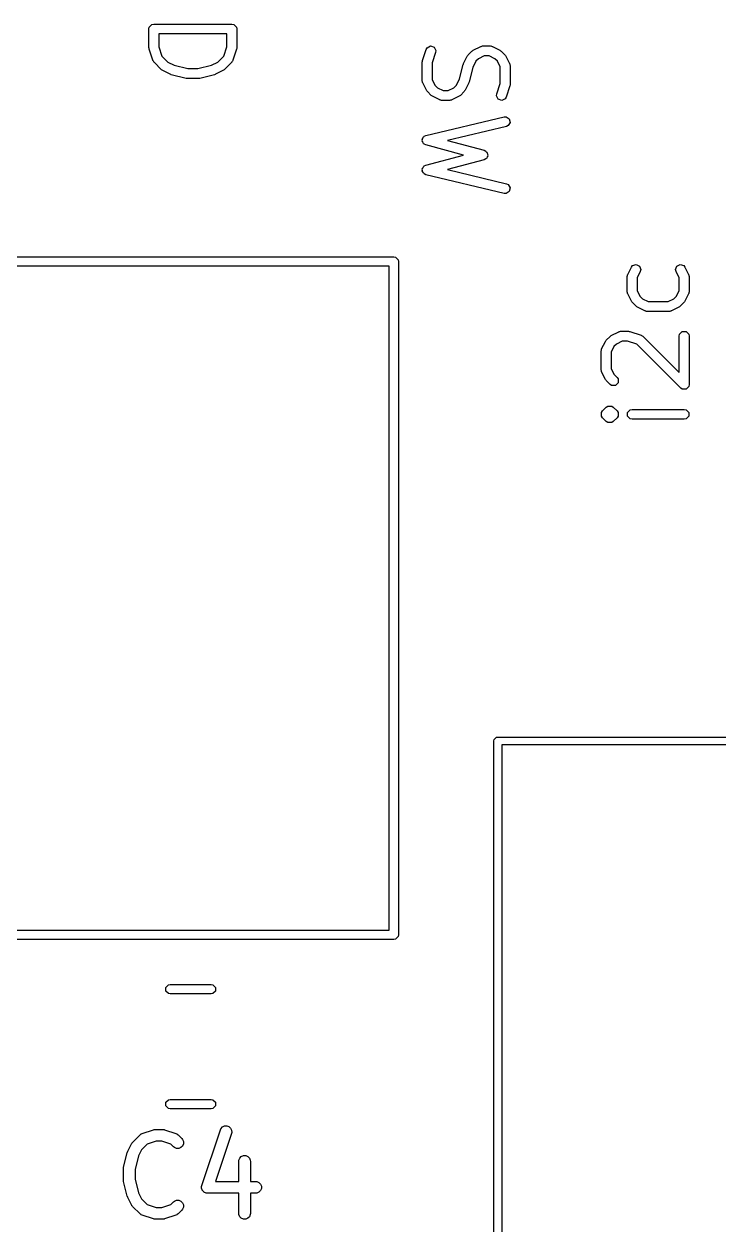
# Model space of a CAD drawing. Extents: x 0.82 to 4.02, y -3.09 to -0.82.
# Drawn here: x 1.916 to 2.266, y -1.964 to -1.358 of the extents above; entities that cross this region are included whole.
import ezdxf

# ---------------------------------------------------------------- set-up
doc = ezdxf.new("R2010")
doc.units = 0
doc.header["$MEASUREMENT"] = 0
doc.layers.add('BLACK', color=7, linetype='CONTINUOUS')

msp = doc.modelspace()

# ---------------------------------------------------------------- linework, layer by layer
at = {"layer": 'BLACK', "linetype": 'CONTINUOUS'}
for p, q in [((1.97896, -1.36099), (1.97915, -1.36004)), ((1.97896, -1.37037), (1.97896, -1.36099)), ((1.97915, -1.36004), (1.9805, -1.35869)), ((1.9805, -1.35869), (1.98146, -1.35849)), ((1.98146, -1.35849), (2.02083, -1.35849)), ((2.02083, -1.35849), (2.02178, -1.35869)), ((2.02178, -1.35869), (2.02314, -1.36004)), ((2.02314, -1.36004), (2.02333, -1.36099)), ((2.02333, -1.36099), (2.02333, -1.37037)), ((2.01833, -1.36349), (1.98396, -1.36349)), ((1.98396, -1.36349), (1.98396, -1.36996)), ((2.01833, -1.36996), (2.01833, -1.36349)), ((1.97903, -1.37076), (1.97896, -1.37037)), ((1.97908, -1.37116), (1.97903, -1.37076)), ((1.98096, -1.37678), (1.97908, -1.37116)), ((1.98396, -1.36996), (1.98552, -1.37464)), ((2.01677, -1.37464), (2.01833, -1.36996)), ((2.0232, -1.37116), (2.02132, -1.37678)), ((2.02325, -1.37076), (2.0232, -1.37116)), ((2.02333, -1.37037), (2.02325, -1.37076)), ((2.11688, -1.37689), (2.11875, -1.37127)), ((2.11875, -1.37127), (2.11924, -1.37042)), ((2.11924, -1.37042), (2.12095, -1.36956)), ((2.12095, -1.36956), (2.12276, -1.37017)), ((2.1235, -1.37285), (2.12175, -1.37809)), ((2.12276, -1.37017), (2.12362, -1.37188)), ((2.12362, -1.37188), (2.1235, -1.37285)), ((2.13976, -1.37437), (2.13998, -1.37404)), ((2.13998, -1.37404), (2.14186, -1.37216)), ((2.14186, -1.37216), (2.14219, -1.37194)), ((2.14219, -1.37194), (2.14251, -1.37169)), ((2.14251, -1.37169), (2.14625, -1.36982)), ((2.14625, -1.36982), (2.14638, -1.36979)), ((2.14638, -1.36979), (2.14642, -1.36975)), ((2.14642, -1.36975), (2.14681, -1.36967)), ((2.14681, -1.36967), (2.1472, -1.36956)), ((2.1472, -1.36956), (2.14725, -1.36958)), ((2.14725, -1.36958), (2.14737, -1.36956)), ((2.14737, -1.36956), (2.15112, -1.36956)), ((2.15112, -1.36956), (2.15125, -1.36958)), ((2.15125, -1.36958), (2.1513, -1.36956)), ((2.1513, -1.36956), (2.15169, -1.36967)), ((2.15169, -1.36967), (2.15208, -1.36975)), ((2.15208, -1.36975), (2.15212, -1.36979)), ((2.15212, -1.36979), (2.15224, -1.36982)), ((2.15224, -1.36982), (2.15599, -1.37169)), ((2.15599, -1.37169), (2.15631, -1.37194)), ((2.15631, -1.37194), (2.15664, -1.37216)), ((2.15664, -1.37216), (2.15851, -1.37404)), ((2.15851, -1.37404), (2.15874, -1.37437)), ((1.98102, -1.37689), (1.98096, -1.37678)), ((1.98102, -1.37695), (1.98102, -1.37689)), ((1.98124, -1.37728), (1.98102, -1.37695)), ((1.98144, -1.37763), (1.98124, -1.37728)), ((1.98149, -1.37766), (1.98144, -1.37763)), ((1.98156, -1.37776), (1.98149, -1.37766)), ((1.98531, -1.38151), (1.98156, -1.37776)), ((1.98552, -1.37464), (1.98856, -1.37769)), ((1.98856, -1.37769), (1.9917, -1.37926)), ((1.9917, -1.37926), (1.99864, -1.38099)), ((2.00365, -1.38099), (2.01058, -1.37926)), ((2.01058, -1.37926), (2.01372, -1.37769)), ((2.01372, -1.37769), (2.01677, -1.37464)), ((2.02072, -1.37776), (2.01697, -1.38151)), ((2.02079, -1.37766), (2.02072, -1.37776)), ((2.02084, -1.37763), (2.02079, -1.37766)), ((2.02104, -1.37728), (2.02084, -1.37763)), ((2.02126, -1.37695), (2.02104, -1.37728)), ((2.02132, -1.37678), (2.02126, -1.37689)), ((2.02126, -1.37689), (2.02126, -1.37695)), ((2.11675, -1.37768), (2.11683, -1.37729)), ((2.11675, -1.38705), (2.11675, -1.37768)), ((2.11683, -1.37729), (2.11688, -1.37689)), ((2.12175, -1.37809), (2.12175, -1.38646)), ((2.13564, -1.38618), (2.13745, -1.37895)), ((2.13745, -1.37895), (2.13757, -1.3787)), ((2.13757, -1.3787), (2.13764, -1.37844)), ((2.13764, -1.37844), (2.13951, -1.37469)), ((2.13951, -1.37469), (2.13976, -1.37437)), ((2.1438, -1.37729), (2.14223, -1.38043)), ((2.1451, -1.37599), (2.1438, -1.37729)), ((2.14796, -1.37456), (2.1451, -1.37599)), ((2.15053, -1.37456), (2.14796, -1.37456)), ((2.15339, -1.37599), (2.15053, -1.37456)), ((2.15469, -1.37729), (2.15339, -1.37599)), ((2.15612, -1.38015), (2.15469, -1.37729)), ((2.15612, -1.38852), (2.15612, -1.38015)), ((2.15874, -1.37437), (2.15898, -1.37469)), ((2.15898, -1.37469), (2.16086, -1.37844)), ((2.16086, -1.37844), (2.16089, -1.37856)), ((2.16089, -1.37856), (2.16093, -1.3786)), ((2.16093, -1.3786), (2.16101, -1.37899)), ((2.16101, -1.37899), (2.16112, -1.37938)), ((2.16112, -1.37938), (2.1611, -1.37943)), ((2.1611, -1.37943), (2.16112, -1.37955)), ((2.16112, -1.37955), (2.16112, -1.38893)), ((1.98565, -1.38173), (1.98531, -1.38151)), ((1.98596, -1.38198), (1.98565, -1.38173)), ((1.98971, -1.38385), (1.98596, -1.38198)), ((1.98998, -1.38393), (1.98971, -1.38385)), ((1.99022, -1.38404), (1.98998, -1.38393)), ((1.99772, -1.38592), (1.99022, -1.38404)), ((1.99803, -1.38593), (1.99772, -1.38592)), ((1.99833, -1.38599), (1.99803, -1.38593)), ((2.00395, -1.38599), (1.99833, -1.38599)), ((1.99864, -1.38099), (2.00365, -1.38099)), ((2.00425, -1.38593), (2.00395, -1.38599)), ((2.00456, -1.38592), (2.00425, -1.38593)), ((2.01206, -1.38404), (2.00456, -1.38592)), ((2.01231, -1.38393), (2.01206, -1.38404)), ((2.01257, -1.38385), (2.01231, -1.38393)), ((2.01632, -1.38198), (2.01257, -1.38385)), ((2.01664, -1.38173), (2.01632, -1.38198)), ((2.01697, -1.38151), (2.01664, -1.38173)), ((2.13407, -1.38932), (2.13564, -1.38618)), ((2.14223, -1.38043), (2.14042, -1.38766)), ((2.11678, -1.38718), (2.11675, -1.38705)), ((2.11676, -1.38723), (2.11678, -1.38718)), ((2.11686, -1.38762), (2.11676, -1.38723)), ((2.11694, -1.38801), (2.11686, -1.38762)), ((2.11698, -1.38805), (2.11694, -1.38801)), ((2.11702, -1.38817), (2.11698, -1.38805)), ((2.11889, -1.39192), (2.11702, -1.38817)), ((2.11914, -1.39224), (2.11889, -1.39192)), ((2.11936, -1.39257), (2.11914, -1.39224)), ((2.12175, -1.38646), (2.12318, -1.38932)), ((2.12318, -1.38932), (2.12448, -1.39062)), ((2.12448, -1.39062), (2.12734, -1.39205)), ((2.12734, -1.39205), (2.12991, -1.39205)), ((2.12991, -1.39205), (2.13277, -1.39062)), ((2.13277, -1.39062), (2.13407, -1.38932)), ((2.13811, -1.39224), (2.13789, -1.39257)), ((2.13836, -1.39192), (2.13811, -1.39224)), ((2.14024, -1.38817), (2.13836, -1.39192)), ((2.14031, -1.38791), (2.14024, -1.38817)), ((2.14042, -1.38766), (2.14031, -1.38791)), ((2.15437, -1.39376), (2.15612, -1.38852)), ((2.16099, -1.38972), (2.15912, -1.39534)), ((2.16104, -1.38932), (2.16099, -1.38972)), ((2.16112, -1.38893), (2.16104, -1.38932)), ((2.12123, -1.39445), (2.11936, -1.39257)), ((2.12157, -1.39467), (2.12123, -1.39445)), ((2.12188, -1.39491), (2.12157, -1.39467)), ((2.12563, -1.39679), (2.12188, -1.39491)), ((2.12575, -1.39682), (2.12563, -1.39679)), ((2.12579, -1.39686), (2.12575, -1.39682)), ((2.12619, -1.39694), (2.12579, -1.39686)), ((2.12657, -1.39705), (2.12619, -1.39694)), ((2.12663, -1.39703), (2.12657, -1.39705)), ((2.12675, -1.39705), (2.12663, -1.39703)), ((2.1305, -1.39705), (2.12675, -1.39705)), ((2.13062, -1.39703), (2.1305, -1.39705)), ((2.13068, -1.39705), (2.13062, -1.39703)), ((2.13106, -1.39694), (2.13068, -1.39705)), ((2.13146, -1.39686), (2.13106, -1.39694)), ((2.1315, -1.39682), (2.13146, -1.39686)), ((2.13162, -1.39679), (2.1315, -1.39682)), ((2.13537, -1.39491), (2.13162, -1.39679)), ((2.13568, -1.39467), (2.13537, -1.39491)), ((2.13602, -1.39445), (2.13568, -1.39467)), ((2.13789, -1.39257), (2.13602, -1.39445)), ((2.15425, -1.39473), (2.15437, -1.39376)), ((2.15511, -1.39644), (2.15425, -1.39473)), ((2.15692, -1.39705), (2.15511, -1.39644)), ((2.15864, -1.39619), (2.15692, -1.39705)), ((2.15912, -1.39534), (2.15864, -1.39619)), ((2.11867, -1.41462), (2.15804, -1.40524)), ((2.1592, -1.41011), (2.12947, -1.41719)), ((2.15804, -1.40524), (2.15902, -1.40521)), ((2.15902, -1.40521), (2.16065, -1.40621)), ((2.16009, -1.4097), (2.1592, -1.41011)), ((2.16109, -1.40807), (2.16009, -1.4097)), ((2.16065, -1.40621), (2.16109, -1.40807)), ((2.11678, -1.41665), (2.11711, -1.41613)), ((2.11711, -1.41613), (2.11727, -1.41553)), ((2.11727, -1.41553), (2.11759, -1.41534)), ((2.11759, -1.41534), (2.11779, -1.41502)), ((2.11779, -1.41502), (2.11867, -1.41462)), ((2.11677, -1.41738), (2.11687, -1.41702)), ((2.11708, -1.41791), (2.11677, -1.41738)), ((2.11687, -1.41702), (2.11678, -1.41665)), ((2.11723, -1.41852), (2.11708, -1.41791)), ((2.11754, -1.41871), (2.11723, -1.41852)), ((2.11773, -1.41904), (2.11754, -1.41871)), ((2.11861, -1.41947), (2.11773, -1.41904)), ((2.13767, -1.42455), (2.11861, -1.41947)), ((2.12947, -1.41719), (2.14802, -1.42213)), ((2.14802, -1.42213), (2.14889, -1.42256)), ((2.14889, -1.42256), (2.14906, -1.42286)), ((2.11861, -1.42963), (2.13767, -1.42455)), ((2.14802, -1.42696), (2.12947, -1.43191)), ((2.14889, -1.42653), (2.14802, -1.42696)), ((2.14906, -1.42624), (2.14889, -1.42653)), ((2.14906, -1.42286), (2.14936, -1.42303)), ((2.14936, -1.42607), (2.14906, -1.42624)), ((2.14936, -1.42303), (2.14953, -1.42366)), ((2.14953, -1.42544), (2.14936, -1.42607)), ((2.14953, -1.42366), (2.14985, -1.42422)), ((2.14985, -1.42488), (2.14953, -1.42544)), ((2.14985, -1.42422), (2.14976, -1.42455)), ((2.14976, -1.42455), (2.14985, -1.42488)), ((2.11677, -1.43172), (2.11708, -1.43118)), ((2.11687, -1.43208), (2.11677, -1.43172)), ((2.11678, -1.43244), (2.11687, -1.43208)), ((2.11711, -1.43297), (2.11678, -1.43244)), ((2.11708, -1.43118), (2.11723, -1.43058)), ((2.11727, -1.43357), (2.11711, -1.43297)), ((2.11723, -1.43058), (2.11754, -1.43039)), ((2.11759, -1.43376), (2.11727, -1.43357)), ((2.11754, -1.43039), (2.11773, -1.43006)), ((2.11779, -1.43407), (2.11759, -1.43376)), ((2.11773, -1.43006), (2.11861, -1.42963)), ((2.11867, -1.43448), (2.11779, -1.43407)), ((2.15804, -1.44385), (2.11867, -1.43448)), ((2.12947, -1.43191), (2.1592, -1.43899)), ((2.1592, -1.43899), (2.16009, -1.4394)), ((2.16009, -1.4394), (2.16109, -1.44103)), ((2.15902, -1.44389), (2.15804, -1.44385)), ((2.16065, -1.44289), (2.15902, -1.44389)), ((2.16109, -1.44103), (2.16065, -1.44289)), ((1.64102, -1.47589), (2.10248, -1.47589)), ((2.10248, -1.47589), (2.10338, -1.47607)), ((2.10338, -1.47607), (2.10466, -1.47734)), ((2.10012, -1.48061), (1.64339, -1.48061)), ((2.10012, -1.81526), (2.10012, -1.48061)), ((2.10466, -1.47734), (2.10484, -1.47825)), ((2.10484, -1.47825), (2.10484, -1.81762)), ((2.22038, -1.48477), (2.22225, -1.48102)), ((2.22225, -1.48102), (2.22285, -1.48025)), ((2.22285, -1.48025), (2.22466, -1.47964)), ((2.22466, -1.47964), (2.22638, -1.4805)), ((2.22638, -1.4805), (2.22698, -1.48231)), ((2.22698, -1.48231), (2.22672, -1.48325)), ((2.24449, -1.48231), (2.2451, -1.4805)), ((2.24475, -1.48325), (2.24449, -1.48231)), ((2.2451, -1.4805), (2.24681, -1.47964)), ((2.24681, -1.47964), (2.24862, -1.48025)), ((2.24862, -1.48025), (2.24922, -1.48102)), ((2.24922, -1.48102), (2.25109, -1.48477)), ((2.22011, -1.48588), (2.22014, -1.48576)), ((2.22011, -1.49338), (2.22011, -1.48588)), ((2.22012, -1.48571), (2.22022, -1.48532)), ((2.22014, -1.48576), (2.22012, -1.48571)), ((2.22022, -1.48532), (2.2203, -1.48493)), ((2.2203, -1.48493), (2.22034, -1.48489)), ((2.22034, -1.48489), (2.22038, -1.48477)), ((2.22672, -1.48325), (2.22511, -1.48647)), ((2.22511, -1.48647), (2.22511, -1.49279)), ((2.24636, -1.48647), (2.24475, -1.48325)), ((2.24636, -1.49279), (2.24636, -1.48647)), ((2.25109, -1.48477), (2.25113, -1.48489)), ((2.25113, -1.48489), (2.25117, -1.48493)), ((2.25117, -1.48493), (2.25125, -1.48532)), ((2.25125, -1.48532), (2.25135, -1.48571)), ((2.25135, -1.48571), (2.25133, -1.48576)), ((2.25133, -1.48576), (2.25136, -1.48588)), ((2.25136, -1.48588), (2.25136, -1.49338)), ((2.22014, -1.49351), (2.22011, -1.49338)), ((2.22012, -1.49356), (2.22014, -1.49351)), ((2.22022, -1.49395), (2.22012, -1.49356)), ((2.2203, -1.49434), (2.22022, -1.49395)), ((2.22034, -1.49438), (2.2203, -1.49434)), ((2.22038, -1.4945), (2.22034, -1.49438)), ((2.22225, -1.49825), (2.22038, -1.4945)), ((2.22511, -1.49279), (2.22654, -1.49565)), ((2.24493, -1.49565), (2.24636, -1.49279)), ((2.25109, -1.4945), (2.24922, -1.49825)), ((2.25113, -1.49438), (2.25109, -1.4945)), ((2.25117, -1.49434), (2.25113, -1.49438)), ((2.25125, -1.49395), (2.25117, -1.49434)), ((2.25135, -1.49356), (2.25125, -1.49395)), ((2.25136, -1.49338), (2.25133, -1.49351)), ((2.25133, -1.49351), (2.25135, -1.49356)), ((2.2225, -1.49857), (2.22225, -1.49825)), ((2.22272, -1.4989), (2.2225, -1.49857)), ((2.22459, -1.50077), (2.22272, -1.4989)), ((2.22493, -1.501), (2.22459, -1.50077)), ((2.22524, -1.50124), (2.22493, -1.501)), ((2.22899, -1.50312), (2.22524, -1.50124)), ((2.22654, -1.49565), (2.22784, -1.49695)), ((2.22784, -1.49695), (2.2307, -1.49838)), ((2.2307, -1.49838), (2.24077, -1.49838)), ((2.24077, -1.49838), (2.24363, -1.49695)), ((2.24623, -1.50124), (2.24248, -1.50312)), ((2.24363, -1.49695), (2.24493, -1.49565)), ((2.24654, -1.501), (2.24623, -1.50124)), ((2.24688, -1.50077), (2.24654, -1.501)), ((2.24875, -1.4989), (2.24688, -1.50077)), ((2.24897, -1.49857), (2.24875, -1.4989)), ((2.24922, -1.49825), (2.24897, -1.49857)), ((2.22911, -1.50315), (2.22899, -1.50312)), ((2.22915, -1.50319), (2.22911, -1.50315)), ((2.22955, -1.50327), (2.22915, -1.50319)), ((2.22993, -1.50338), (2.22955, -1.50327)), ((2.22999, -1.50336), (2.22993, -1.50338)), ((2.23011, -1.50338), (2.22999, -1.50336)), ((2.24136, -1.50338), (2.23011, -1.50338)), ((2.24148, -1.50336), (2.24136, -1.50338)), ((2.24154, -1.50338), (2.24148, -1.50336)), ((2.24192, -1.50327), (2.24154, -1.50338)), ((2.24232, -1.50319), (2.24192, -1.50327)), ((2.24236, -1.50315), (2.24232, -1.50319)), ((2.24248, -1.50312), (2.24236, -1.50315)), ((2.21642, -1.51349), (2.21681, -1.51339)), ((2.21681, -1.51339), (2.21686, -1.5134)), ((2.21686, -1.5134), (2.21699, -1.51338)), ((2.21699, -1.51338), (2.22074, -1.51338)), ((2.22074, -1.51338), (2.22113, -1.51346)), ((2.22113, -1.51346), (2.22153, -1.51351)), ((2.20725, -1.52226), (2.20913, -1.51851)), ((2.20913, -1.51851), (2.20937, -1.51819)), ((2.20937, -1.51819), (2.2096, -1.51786)), ((2.2096, -1.51786), (2.21147, -1.51599)), ((2.21147, -1.51599), (2.2118, -1.51576)), ((2.2118, -1.51576), (2.21212, -1.51552)), ((2.21212, -1.51552), (2.21587, -1.51364)), ((2.21758, -1.51838), (2.21472, -1.51981)), ((2.21587, -1.51364), (2.21599, -1.51361)), ((2.21599, -1.51361), (2.21603, -1.51357)), ((2.21603, -1.51357), (2.21642, -1.51349)), ((2.22033, -1.51838), (2.21758, -1.51838)), ((2.22501, -1.51994), (2.22033, -1.51838)), ((2.22153, -1.51351), (2.22715, -1.51538)), ((2.22715, -1.51538), (2.22726, -1.51545)), ((2.22726, -1.51545), (2.22732, -1.51545)), ((2.22732, -1.51545), (2.22765, -1.51567)), ((2.22765, -1.51567), (2.228, -1.51587)), ((2.228, -1.51587), (2.22803, -1.51592)), ((2.22803, -1.51592), (2.22813, -1.51599)), ((2.22813, -1.51599), (2.24636, -1.53422)), ((2.24636, -1.51588), (2.24655, -1.51492)), ((2.24636, -1.53422), (2.24636, -1.51588)), ((2.24655, -1.51492), (2.2479, -1.51357)), ((2.2479, -1.51357), (2.24982, -1.51357)), ((2.24982, -1.51357), (2.25117, -1.51492)), ((2.25117, -1.51492), (2.25136, -1.51588)), ((2.25136, -1.51588), (2.25136, -1.54025)), ((2.20699, -1.52338), (2.20701, -1.52326)), ((2.20699, -1.53275), (2.20699, -1.52338)), ((2.207, -1.5232), (2.2071, -1.52282)), ((2.20701, -1.52326), (2.207, -1.5232)), ((2.2071, -1.52282), (2.20718, -1.52242)), ((2.20718, -1.52242), (2.20722, -1.52238)), ((2.20722, -1.52238), (2.20725, -1.52226)), ((2.21342, -1.52111), (2.21199, -1.52397)), ((2.21199, -1.52397), (2.21199, -1.53216)), ((2.21472, -1.51981), (2.21342, -1.52111)), ((2.24709, -1.54202), (2.22501, -1.51994)), ((2.20701, -1.53288), (2.20699, -1.53275)), ((2.207, -1.53293), (2.20701, -1.53288)), ((2.2071, -1.53332), (2.207, -1.53293)), ((2.20718, -1.53371), (2.2071, -1.53332)), ((2.20722, -1.53375), (2.20718, -1.53371)), ((2.20725, -1.53387), (2.20722, -1.53375)), ((2.20913, -1.53762), (2.20725, -1.53387)), ((2.20937, -1.53794), (2.20913, -1.53762)), ((2.21199, -1.53216), (2.21342, -1.53502)), ((2.21342, -1.53502), (2.21501, -1.53661)), ((2.21501, -1.53661), (2.21555, -1.53742)), ((2.21555, -1.53742), (2.21555, -1.53933)), ((2.2096, -1.53827), (2.20937, -1.53794)), ((2.21147, -1.54014), (2.2096, -1.53827)), ((2.21228, -1.54069), (2.21147, -1.54014)), ((2.2142, -1.54069), (2.21228, -1.54069)), ((2.21555, -1.53933), (2.2142, -1.54069)), ((2.2479, -1.54256), (2.24709, -1.54202)), ((2.24982, -1.54256), (2.2479, -1.54256)), ((2.25117, -1.54121), (2.24982, -1.54256)), ((2.24982, -1.54256), (2.24982, -1.54256)), ((2.25136, -1.54025), (2.25117, -1.54121)), ((2.20718, -1.55429), (2.20772, -1.55348)), ((2.20718, -1.55621), (2.20718, -1.55429)), ((2.20718, -1.55429), (2.20718, -1.55429)), ((2.20772, -1.55348), (2.2096, -1.55161)), ((2.2096, -1.55161), (2.21041, -1.55107)), ((2.21041, -1.55107), (2.21232, -1.55107)), ((2.21232, -1.55107), (2.21313, -1.55161)), ((2.21313, -1.55161), (2.21501, -1.55348)), ((2.21501, -1.55348), (2.21555, -1.55429)), ((2.21555, -1.55429), (2.21555, -1.55429)), ((2.21555, -1.55429), (2.21555, -1.55621)), ((2.2203, -1.55429), (2.22166, -1.55294)), ((2.2203, -1.55621), (2.2203, -1.55429)), ((2.22166, -1.55294), (2.22261, -1.55275)), ((2.22261, -1.55275), (2.24886, -1.55275)), ((2.24886, -1.55275), (2.24982, -1.55294)), ((2.24982, -1.55294), (2.25117, -1.55429)), ((2.25117, -1.55429), (2.25117, -1.55621)), ((2.20772, -1.55702), (2.20718, -1.55621)), ((2.2096, -1.55889), (2.20772, -1.55702)), ((2.21041, -1.55943), (2.2096, -1.55889)), ((2.21232, -1.55943), (2.21041, -1.55943)), ((2.21041, -1.55943), (2.21041, -1.55943)), ((2.21313, -1.55889), (2.21232, -1.55943)), ((2.21501, -1.55702), (2.21313, -1.55889)), ((2.21555, -1.55621), (2.21501, -1.55702)), ((2.22166, -1.55756), (2.2203, -1.55621)), ((2.22261, -1.55775), (2.22166, -1.55756)), ((2.24886, -1.55775), (2.22261, -1.55775)), ((2.24982, -1.55756), (2.24886, -1.55775)), ((2.25117, -1.55621), (2.24982, -1.55756)), ((2.15295, -1.71988), (2.1531, -1.71913)), ((2.1531, -1.71913), (2.15417, -1.71806)), ((2.15417, -1.71806), (2.15492, -1.71791)), ((2.15492, -1.71791), (2.89272, -1.71791)), ((2.15295, -3.00689), (2.15295, -1.71988)), ((2.15689, -1.72185), (2.15689, -3.00492)), ((2.89075, -1.72185), (2.15689, -1.72185)), ((1.64339, -1.81526), (2.10012, -1.81526)), ((2.10248, -1.81998), (1.64102, -1.81998)), ((2.10338, -1.8198), (2.10248, -1.81998)), ((2.10466, -1.81852), (2.10338, -1.8198)), ((2.10484, -1.81762), (2.10466, -1.81852)), ((1.98753, -1.84417), (1.98881, -1.8429)), ((1.98753, -1.84598), (1.98753, -1.84417)), ((1.98881, -1.84726), (1.98753, -1.84598)), ((1.98881, -1.8429), (1.98971, -1.84272)), ((1.98971, -1.84272), (2.01029, -1.84272)), ((2.01029, -1.84272), (2.01119, -1.8429)), ((2.01119, -1.8429), (2.01247, -1.84417)), ((2.01247, -1.84598), (2.01119, -1.84726)), ((2.01247, -1.84417), (2.01247, -1.84598)), ((1.98971, -1.84744), (1.98881, -1.84726)), ((2.01029, -1.84744), (1.98971, -1.84744)), ((2.01119, -1.84726), (2.01029, -1.84744)), ((1.98753, -1.90205), (1.98881, -1.90077)), ((1.98881, -1.90077), (1.98971, -1.90059)), ((1.98971, -1.90059), (2.01029, -1.90059)), ((2.01029, -1.90059), (2.01119, -1.90077)), ((2.01119, -1.90077), (2.01247, -1.90205)), ((1.98753, -1.90386), (1.98753, -1.90205)), ((1.98881, -1.90514), (1.98753, -1.90386)), ((1.98971, -1.90531), (1.98881, -1.90514)), ((2.01029, -1.90531), (1.98971, -1.90531)), ((2.01119, -1.90514), (2.01029, -1.90531)), ((2.01247, -1.90386), (2.01119, -1.90514)), ((2.01247, -1.90205), (2.01247, -1.90386)), ((1.97073, -1.92223), (1.97448, -1.91848)), ((1.97448, -1.91848), (1.97492, -1.91811)), ((1.97492, -1.91811), (1.97502, -1.91807)), ((1.97502, -1.91807), (1.9751, -1.918)), ((1.9751, -1.918), (1.97563, -1.91777)), ((1.97563, -1.91777), (1.98126, -1.91589)), ((1.98126, -1.91589), (1.98154, -1.91583)), ((1.98154, -1.91583), (1.98161, -1.9158)), ((1.98161, -1.9158), (1.98172, -1.91579)), ((1.98172, -1.91579), (1.98182, -1.91576)), ((1.98182, -1.91576), (1.9819, -1.91577)), ((1.9819, -1.91577), (1.98219, -1.91574)), ((1.98219, -1.91574), (1.98594, -1.91574)), ((1.98594, -1.91574), (1.98623, -1.91577)), ((1.98623, -1.91577), (1.98631, -1.91576)), ((1.98631, -1.91576), (1.98641, -1.91579)), ((1.98641, -1.91579), (1.98652, -1.9158)), ((1.98652, -1.9158), (1.98659, -1.91583)), ((1.98659, -1.91583), (1.98687, -1.91589)), ((1.98687, -1.91589), (1.9925, -1.91777)), ((1.9925, -1.91777), (1.99303, -1.918)), ((1.99303, -1.918), (1.99311, -1.91807)), ((1.99311, -1.91807), (1.9932, -1.91811)), ((1.9932, -1.91811), (1.99365, -1.91848)), ((1.99365, -1.91848), (1.99553, -1.92036)), ((2.00564, -1.94401), (2.01501, -1.91589)), ((2.02061, -1.91775), (2.01253, -1.94199)), ((2.01501, -1.91589), (2.01525, -1.91536)), ((2.01525, -1.91536), (2.016, -1.91449)), ((2.016, -1.91449), (2.01703, -1.91397)), ((2.01703, -1.91397), (2.01818, -1.91389)), ((2.01818, -1.91389), (2.01927, -1.91425)), ((2.01927, -1.91425), (2.02014, -1.91501)), ((2.02014, -1.91501), (2.02066, -1.91604)), ((2.02074, -1.91719), (2.02061, -1.91775)), ((2.02066, -1.91604), (2.02074, -1.91719)), ((1.9683, -1.92675), (1.97017, -1.923)), ((1.97017, -1.923), (1.97033, -1.92275)), ((1.97033, -1.92275), (1.97036, -1.92268)), ((1.97036, -1.92268), (1.97043, -1.9226)), ((1.97043, -1.9226), (1.97048, -1.92251)), ((1.97048, -1.92251), (1.97054, -1.92246)), ((1.97054, -1.92246), (1.97073, -1.92223)), ((1.97816, -1.92315), (1.97524, -1.92607)), ((1.98267, -1.92165), (1.97816, -1.92315)), ((1.98546, -1.92165), (1.98267, -1.92165)), ((1.98997, -1.92315), (1.98546, -1.92165)), ((1.99135, -1.92453), (1.98997, -1.92315)), ((1.9918, -1.9249), (1.99135, -1.92453)), ((1.99286, -1.92534), (1.9918, -1.9249)), ((1.99508, -1.9249), (1.99401, -1.92534)), ((1.99589, -1.92408), (1.99508, -1.9249)), ((1.99553, -1.92036), (1.99589, -1.9208)), ((1.99589, -1.9208), (1.99633, -1.92187)), ((1.99633, -1.92302), (1.99589, -1.92408)), ((1.99633, -1.92187), (1.99633, -1.92302)), ((1.9662, -1.93485), (1.96808, -1.92735)), ((1.96808, -1.92735), (1.96809, -1.92731)), ((1.96809, -1.92729), (1.96818, -1.92705)), ((1.96809, -1.92731), (1.96809, -1.92729)), ((1.96818, -1.92705), (1.96827, -1.92681)), ((1.96827, -1.92681), (1.96828, -1.92679)), ((1.96828, -1.92679), (1.9683, -1.92675)), ((1.97373, -1.9291), (1.97202, -1.93593)), ((1.97524, -1.92607), (1.97373, -1.9291)), ((1.99401, -1.92534), (1.99286, -1.92534)), ((2.02429, -1.93124), (2.02473, -1.93018)), ((2.02473, -1.93018), (2.02554, -1.92936)), ((2.02554, -1.92936), (2.02661, -1.92892)), ((2.02661, -1.92892), (2.02776, -1.92892)), ((2.02776, -1.92892), (2.02882, -1.92936)), ((2.02882, -1.92936), (2.02964, -1.93018)), ((2.02964, -1.93018), (2.03008, -1.93124)), ((1.96611, -1.93557), (1.96612, -1.93547)), ((1.96611, -1.94119), (1.96611, -1.93557)), ((1.96612, -1.93542), (1.96615, -1.93521)), ((1.96612, -1.93547), (1.96612, -1.93542)), ((1.96615, -1.93521), (1.96617, -1.93499)), ((1.96617, -1.93499), (1.96619, -1.93495)), ((1.96619, -1.93495), (1.9662, -1.93485)), ((1.97202, -1.93593), (1.97202, -1.94083)), ((2.02423, -1.93182), (2.02429, -1.93124)), ((2.02423, -1.94199), (2.02423, -1.93182)), ((2.03008, -1.93124), (2.03014, -1.93182)), ((2.03014, -1.93182), (2.03014, -1.94199)), ((1.96612, -1.94129), (1.96611, -1.94119)), ((1.96612, -1.94133), (1.96612, -1.94129)), ((1.96615, -1.94155), (1.96612, -1.94133)), ((1.96617, -1.94177), (1.96615, -1.94155)), ((1.96619, -1.94181), (1.96617, -1.94177)), ((1.9662, -1.94191), (1.96619, -1.94181)), ((1.96808, -1.94941), (1.9662, -1.94191)), ((1.97202, -1.94083), (1.97373, -1.94766)), ((2.01253, -1.94199), (2.02423, -1.94199)), ((2.03014, -1.94199), (2.03281, -1.94199)), ((2.03281, -1.94199), (2.03338, -1.94204)), ((2.03338, -1.94204), (2.03445, -1.94249)), ((2.03445, -1.94249), (2.03526, -1.9433)), ((2.03526, -1.9433), (2.0357, -1.94436)), ((1.97373, -1.94766), (1.97524, -1.95069)), ((2.00551, -1.94457), (2.00554, -1.94442)), ((2.00554, -1.94504), (2.00551, -1.94457)), ((2.00554, -1.94436), (2.00557, -1.94429)), ((2.00554, -1.94442), (2.00554, -1.94436)), ((2.00554, -1.94552), (2.00554, -1.94504)), ((2.00558, -1.94561), (2.00554, -1.94552)), ((2.00557, -1.94429), (2.00564, -1.94401)), ((2.00559, -1.94572), (2.00558, -1.94561)), ((2.0058, -1.94614), (2.00559, -1.94572)), ((2.00598, -1.94658), (2.0058, -1.94614)), ((2.00606, -1.94666), (2.00598, -1.94658)), ((2.0061, -1.94675), (2.00606, -1.94666)), ((2.00646, -1.94706), (2.0061, -1.94675)), ((2.0068, -1.9474), (2.00646, -1.94706)), ((2.00689, -1.94744), (2.0068, -1.9474)), ((2.00697, -1.94751), (2.00689, -1.94744)), ((2.00742, -1.94766), (2.00697, -1.94751)), ((2.00786, -1.94784), (2.00742, -1.94766)), ((2.00801, -1.94785), (2.00786, -1.94784)), ((2.00807, -1.94787), (2.00801, -1.94785)), ((2.00814, -1.94786), (2.00807, -1.94787)), ((2.00844, -1.94789), (2.00814, -1.94786)), ((2.02423, -1.94789), (2.00844, -1.94789)), ((2.02423, -1.95806), (2.02423, -1.94789)), ((2.03281, -1.94789), (2.03014, -1.94789)), ((2.03014, -1.94789), (2.03014, -1.95806)), ((2.03338, -1.94784), (2.03281, -1.94789)), ((2.03445, -1.9474), (2.03338, -1.94784)), ((2.03526, -1.94658), (2.03445, -1.9474)), ((2.0357, -1.94552), (2.03526, -1.94658)), ((2.0357, -1.94436), (2.0357, -1.94552)), ((1.96809, -1.94945), (1.96808, -1.94941)), ((1.96809, -1.94947), (1.96809, -1.94945)), ((1.96818, -1.94971), (1.96809, -1.94947)), ((1.96827, -1.94995), (1.96818, -1.94971)), ((1.96828, -1.94997), (1.96827, -1.94995)), ((1.9683, -1.95001), (1.96828, -1.94997)), ((1.97017, -1.95376), (1.9683, -1.95001)), ((1.97033, -1.95401), (1.97017, -1.95376)), ((1.97036, -1.95408), (1.97033, -1.95401)), ((1.97043, -1.95416), (1.97036, -1.95408)), ((1.97048, -1.95425), (1.97043, -1.95416)), ((1.97054, -1.9543), (1.97048, -1.95425)), ((1.97073, -1.95453), (1.97054, -1.9543)), ((1.97448, -1.95828), (1.97073, -1.95453)), ((1.97524, -1.95069), (1.97816, -1.95361)), ((1.97816, -1.95361), (1.98267, -1.95511)), ((1.98267, -1.95511), (1.98546, -1.95511)), ((1.98546, -1.95511), (1.98997, -1.95361)), ((1.98997, -1.95361), (1.99135, -1.95223)), ((1.99135, -1.95223), (1.9918, -1.95186)), ((1.9918, -1.95186), (1.99286, -1.95142)), ((1.99286, -1.95142), (1.99401, -1.95142)), ((1.99401, -1.95142), (1.99508, -1.95186)), ((1.99508, -1.95186), (1.99589, -1.95267)), ((1.99589, -1.95267), (1.99633, -1.95374)), ((1.99633, -1.95489), (1.99589, -1.95595)), ((1.99633, -1.95374), (1.99633, -1.95489)), ((1.97492, -1.95864), (1.97448, -1.95828)), ((1.97502, -1.95868), (1.97492, -1.95864)), ((1.9751, -1.95875), (1.97502, -1.95868)), ((1.97563, -1.95899), (1.9751, -1.95875)), ((1.98126, -1.96086), (1.97563, -1.95899)), ((1.98154, -1.96093), (1.98126, -1.96086)), ((1.98161, -1.96096), (1.98154, -1.96093)), ((1.98172, -1.96097), (1.98161, -1.96096)), ((1.98182, -1.96099), (1.98172, -1.96097)), ((1.9819, -1.96099), (1.98182, -1.96099)), ((1.98219, -1.96102), (1.9819, -1.96099)), ((1.98594, -1.96102), (1.98219, -1.96102)), ((1.98623, -1.96099), (1.98594, -1.96102)), ((1.98631, -1.96099), (1.98623, -1.96099)), ((1.98641, -1.96097), (1.98631, -1.96099)), ((1.98652, -1.96096), (1.98641, -1.96097)), ((1.98659, -1.96093), (1.98652, -1.96096)), ((1.98687, -1.96086), (1.98659, -1.96093)), ((1.9925, -1.95899), (1.98687, -1.96086)), ((1.99303, -1.95875), (1.9925, -1.95899)), ((1.99311, -1.95868), (1.99303, -1.95875)), ((1.9932, -1.95864), (1.99311, -1.95868)), ((1.99365, -1.95828), (1.9932, -1.95864)), ((1.99553, -1.9564), (1.99365, -1.95828)), ((1.99589, -1.95595), (1.99553, -1.9564)), ((2.02429, -1.95864), (2.02423, -1.95806)), ((2.02473, -1.9597), (2.02429, -1.95864)), ((2.02554, -1.96052), (2.02473, -1.9597)), ((2.02661, -1.96096), (2.02554, -1.96052)), ((2.02776, -1.96096), (2.02661, -1.96096)), ((2.02882, -1.96052), (2.02776, -1.96096)), ((2.02964, -1.9597), (2.02882, -1.96052)), ((2.03008, -1.95864), (2.02964, -1.9597)), ((2.03014, -1.95806), (2.03008, -1.95864))]:
    msp.add_line(p, q, dxfattribs=at)

doc.saveas('drawing.dxf')
